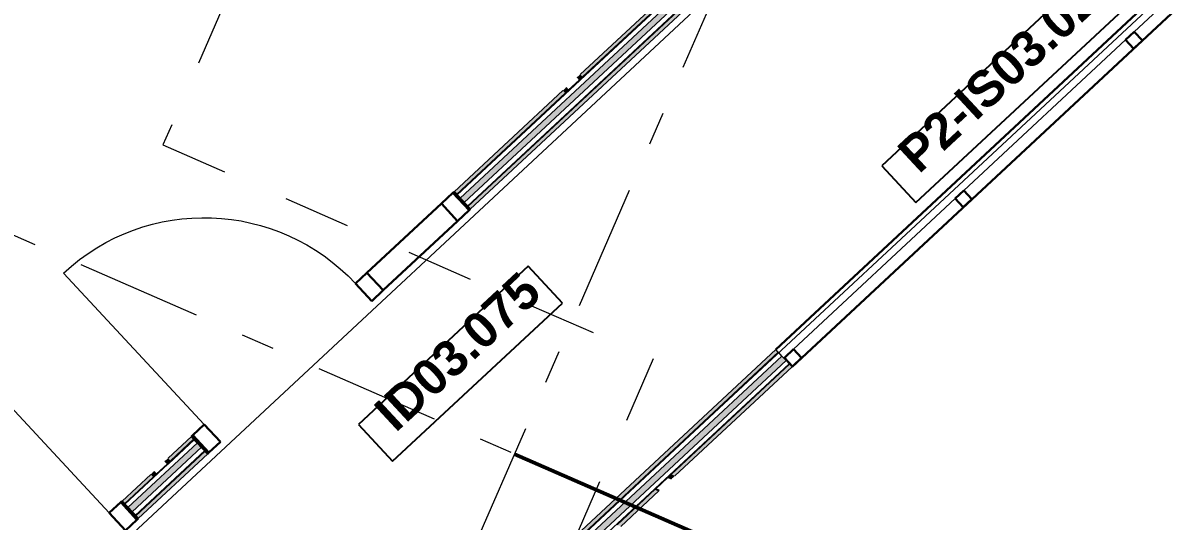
# Model space of a CAD drawing. Header units: millimetres. Extents: x -50172 to 162135, y -142603 to 4572.
# Drawn here: x -22961 to -18132, y -27846 to -25751 of the extents above; entities that cross this region are included whole.
import ezdxf
from ezdxf.enums import TextEntityAlignment as Align

# ---------------------------------------------------------------- set-up
doc = ezdxf.new("R2010")
doc.units = ezdxf.units.MM
doc.header["$MEASUREMENT"] = 0
doc.linetypes.add('Dashed', pattern=[564.444447, 282.222223, -282.222223])
doc.linetypes.add('Double Dashed', pattern=[1093.611073, 529.166651, -211.666656, 141.111112, -211.666656])
for name, color, linetype in [('A-95-MC_Marker_Section_P2.Marker', 7, 'Continuous'), ('New_A-05-M_Gross_Int_Circulation', 7, 'Continuous'), ('New_A-15-MG_Structural_Grid_Phase_2', 7, 'Continuous'), ('New_A-25-M_Wall_Int', 7, 'Continuous'), ('New_ArchiCAD Door Markers', 7, 'Continuous'), ('New_ArchiCAD Doors', 7, 'Continuous'), ('New_ArchiCAD Window Markers', 7, 'Continuous'), ('New_ArchiCAD Windows', 7, 'Continuous')]:
    doc.layers.add(name, color=color, linetype=linetype)
for name, color, linetype, lineweight in [('A-95-MC_Marker_Section_P2.Marker_Pen_No__1', 7, 'Continuous', 13), ('New_A-25-M_Wall_Int_Pen_No__1', 7, 'Continuous', 13), ('New_A-95-P_Drawing_Pen_No__156', 5, 'Continuous', 50), ('New_ArchiCAD Door Markers_Pen_No__1', 7, 'Continuous', 13), ('New_ArchiCAD Door Markers_Pen_No__5', 7, 'Continuous', 25), ('New_ArchiCAD Doors_Pen_No__1', 7, 'Continuous', 13), ('New_ArchiCAD Window Markers_Pen_No__1', 7, 'Continuous', 13), ('New_ArchiCAD Window Markers_Pen_No__5', 7, 'Continuous', 25), ('New_ArchiCAD Windows_Pen_No__1', 7, 'Continuous', 13), ('New_ArchiCAD Windows_Pen_No__83', 8, 'Continuous', 20), ('New_ArchiCAD Zone Stamps_Pen_No__6', 7, 'Continuous', 35)]:
    doc.layers.add(name, color=color, linetype=linetype, lineweight=lineweight)
for name, color, linetype, lineweight, true_color in [('New_A-05-M_Gross_Int_Circulation_Pen_No__74', 7, 'Continuous', 20, 0x606060), ('New_A-05-M_Gross_Int_Plant_Pen_No__74', 7, 'Continuous', 20, 0x606060), ('New_A-15-MG_Structural_Grid_Phase_2_Pen_No__222', 7, 'Continuous', 13, 0x65af33), ('New_A-25-M_Wall_Int_Pen_No__107', 7, 'Continuous', 15, 0xa6a6a6), ('New_ArchiCAD Doors_Pen_No__43', 7, 'Continuous', 30, 0x444444), ('New_ArchiCAD Doors_Pen_No__63', 7, 'Continuous', 20, 0x606060), ('New_ArchiCAD Windows_Pen_No__23', 7, 'Continuous', 30, 0x2a2a2a), ('New_ArchiCAD Windows_Pen_No__43', 7, 'Continuous', 30, 0x444444)]:
    doc.layers.add(name, color=color, linetype=linetype, lineweight=lineweight, true_color=true_color)
doc.styles.add('GENERATED_STYLE_1', font='')
doc.styles.add('GENERATED_STYLE_2', font='')
doc.styles.add('GENERATED_STYLE_3', font='')
doc.styles.add('GENERATED_STYLE_4', font='')
doc.styles.get('GENERATED_STYLE_1').set_extended_font_data('Arial', bold=True)
doc.styles.get('GENERATED_STYLE_2').set_extended_font_data('Swis721 BT', bold=True)
doc.styles.get('GENERATED_STYLE_3').set_extended_font_data('Arial')
doc.styles.get('GENERATED_STYLE_4').set_extended_font_data('Swis721 BT')
doc.linetypes.add('Double Slash', pattern='A,0,[1,EC-MA-00-03-DR-A-00372 Phase 2 Lecture Theatre Third floor GA-S2-P171.Shx,S=15.679012,R=0,X=0,Y=0],-1975.555563,0', length=1975.555563)

# ---------------------------------------------------------------- blocks, each defined once
blk = doc.blocks.new('Corridor 02-Third_INB 3152_2_1', base_point=(-27291.1, -30973.4))
at = {"layer": 'New_A-05-M_Gross_Int_Circulation_Pen_No__74', "linetype": 'Continuous'}
for p, q in [((-6645.4, -13146), (-25292.6, -30497.4)), ((-24435.4, -31464.6), (-5754.5, -14103.4))]:
    blk.add_line(p, q, dxfattribs=at)
at = {"layer": 'New_ArchiCAD Zone Stamps_Pen_No__6'}
for tag, height, style, p in [('ROOM_NAME', 250, 'GENERATED_STYLE_1', (-28123.9, -29413.8)), ('zoneNameLine2', 250, 'GENERATED_STYLE_1', (-28312.4, -29846)), ('ROOM_NUMBER', 200, 'GENERATED_STYLE_3', (-28500.8, -30266.7)), ('measuredAreaCode', 200, 'GENERATED_STYLE_3', (-28657.8, -30626.8)), ('ROOM_HOLES_PRM', 200, 'GENERATED_STYLE_3', (-28350.4, -30760.8)), ('DUMMY_649', 200, 'GENERATED_STYLE_3', (-27721.3, -31035.2)), ('DUMMY_650', 133.3, 'GENERATED_STYLE_3', (-27442, -31141.7))]:
    blk.add_attdef(tag, text='', height=height, rotation=336.4404, dxfattribs=dict(at, style=style)).set_placement(p, align=Align.TOP_LEFT)
blk = doc.blocks.new('*X326')
at = {"layer": 'New_A-25-M_Wall_Int_Pen_No__107', "linetype": 'Continuous'}
blk.add_hatch(color=256, dxfattribs=at).paths.add_polyline_path([(-19765.7, -27152.1), (-21912.4, -29149.7), (-21895.3, -29168), (-19748.7, -27170.4), (-19757.5, -27160.9)])
blk = doc.blocks.new('Horizontal Multi-Sash Window 19')
at = {"layer": 'New_ArchiCAD Windows_Pen_No__1', "linetype": 'Continuous'}
for p, q in [((-1500, -13), (-1500, 0)), ((1500, -13), (1500, 0)), ((-1500, -32), (-1500, -13)), ((-1500, -35), (-1500, -32)), ((-1500, -50), (-1500, -35)), ((1500, -32), (1500, -13)), ((1500, -35), (1500, -32)), ((1500, -50), (1500, -35))]:
    blk.add_line(p, q, dxfattribs=at)
at = {"layer": 'New_ArchiCAD Windows_Pen_No__23', "linetype": 'Continuous'}
for p, q in [((-1500, 50), (1500, 50)), ((-1500, -50), (1500, -50))]:
    blk.add_line(p, q, dxfattribs=at)
at = {"layer": 'New_ArchiCAD Windows_Pen_No__43', "linetype": 'Continuous'}
for p, q in [((-1500, 0), (-1495, 0)), ((-1495, 0), (-1445, 0)), ((-1445, 0), (-1445, -50)), ((-515, -50), (-515, 0)), ((-515, 0), (-490, 0)), ((-490, 0), (-465, 0)), ((-465, 0), (-465, -50)), ((465, -50), (465, 0)), ((465, 0), (490, 0)), ((490, 0), (515, 0)), ((515, 0), (515, -50)), ((1445, -50), (1445, 0)), ((1445, 0), (1495, 0)), ((1495, 0), (1500, 0)), ((-1495, -50), (-1500, -50)), ((-1445, -50), (-1495, -50)), ((-490, -50), (-515, -50)), ((-465, -50), (-490, -50)), ((490, -50), (465, -50)), ((515, -50), (490, -50)), ((1495, -50), (1445, -50)), ((1500, -50), (1495, -50))]:
    blk.add_line(p, q, dxfattribs=at)
at = {"layer": 'New_ArchiCAD Windows_Pen_No__83', "linetype": 'Continuous'}
for p, q in [((-1495, -50), (-1495, 0)), ((-1445, 0), (-515, 0)), ((-465, 0), (465, 0)), ((515, 0), (1445, 0)), ((1495, -50), (1495, 0)), ((-515, -50), (-1445, -50)), ((465, -50), (-465, -50)), ((1445, -50), (515, -50))]:
    blk.add_line(p, q, dxfattribs=at)
blk = doc.blocks.new('Window Stamp 18_8')
at = {"layer": 'New_ArchiCAD Window Markers_Pen_No__5', "linetype": 'Continuous'}
for p, q in [((647.5, -150), (-647.5, -150)), ((-647.5, -150), (-647.5, -361.8)), ((647.5, -150), (-647.5, -150)), ((647.5, -361.8), (647.5, -150)), ((-647.5, -361.8), (647.5, -361.8))]:
    blk.add_line(p, q, dxfattribs=at)
at = {"layer": 'New_ArchiCAD Window Markers_Pen_No__1', "style": 'GENERATED_STYLE_2'}
blk.add_attdef('AC_WIDO_ID', text='', height=150, rotation=180, dxfattribs=at).set_placement((588.7, -105.4), align=Align.BOTTOM_LEFT)
blk = doc.blocks.new('Wall_26_1', base_point=(-1115.1, -9881.6))
at = {"layer": 'New_A-25-M_Wall_Int_Pen_No__107', "linetype": 'Continuous'}
for points in [[(-19791.6, -27124.3), (-21938.3, -29121.9), (-21928, -29132.9), (-19781.3, -27135.3)], [(-19733.7, -27186.5), (-20231.2, -27649.5), (-20216.2, -27656.1), (-19723.4, -27197.5)], [(-20228.2, -27667.2), (-20216.2, -27656.1), (-20231.2, -27649.5), (-20243.2, -27660.7)], [(-20444.5, -27868.5), (-20284.1, -27719.2), (-20299.1, -27712.7), (-20459.5, -27861.9)]]:
    blk.add_hatch(color=256, dxfattribs=at).paths.add_polyline_path(points)
at = {"layer": 'New_A-25-M_Wall_Int_Pen_No__107', "linetype": 'Continuous', "lineweight": 0, "true_color": 0x535353}
for points in [[(-21928, -29132.9), (-21926, -29135.1), (-19779.3, -27137.5), (-19781.3, -27135.3)], [(-19735.7, -27184.3), (-20299.7, -27709.1), (-20296.7, -27710.4), (-19733.7, -27186.5)], [(-20230.6, -27669.4), (-20228.2, -27667.2), (-20243.2, -27660.7), (-20245.6, -27662.9)], [(-20513, -27911.7), (-20299.1, -27712.7), (-20302.1, -27711.4), (-20516, -27910.4)], [(-20299.1, -27712.7), (-20296.7, -27710.4), (-20299.7, -27709.1), (-20302.1, -27711.4)], [(-20284.1, -27719.2), (-20281.7, -27717), (-20296.7, -27710.4), (-20299.1, -27712.7)]]:
    blk.add_hatch(color=251, dxfattribs=at).paths.add_polyline_path(points)
at = {"layer": 'New_A-25-M_Wall_Int_Pen_No__1', "linetype": 'Continuous'}
for p, q in [((-19781.3, -27135.3), (-21928, -29132.9)), ((-19779.3, -27137.5), (-21926, -29135.1)), ((-19781.3, -27135.3), (-19791.6, -27124.3)), ((-19779.3, -27137.5), (-19781.3, -27135.3)), ((-19765.7, -27152.1), (-19779.3, -27137.5)), ((-19765.7, -27152.1), (-21912.4, -29149.7)), ((-19748.7, -27170.4), (-21895.3, -29168)), ((-19735.7, -27184.3), (-20299.7, -27709.1)), ((-19733.7, -27186.5), (-20231.2, -27649.5)), ((-19757.5, -27160.9), (-19765.7, -27152.1)), ((-19748.7, -27170.4), (-19757.5, -27160.9)), ((-19735.7, -27184.3), (-19748.7, -27170.4)), ((-19733.7, -27186.5), (-19735.7, -27184.3)), ((-19723.4, -27197.5), (-19733.7, -27186.5)), ((-20245.6, -27662.9), (-20296.7, -27710.4)), ((-20230.6, -27669.4), (-20245.6, -27662.9)), ((-20231.2, -27649.5), (-20243.2, -27660.7)), ((-20228.2, -27667.2), (-20243.2, -27660.7)), ((-20302.1, -27711.4), (-20516, -27910.4)), ((-20299.1, -27712.7), (-20459.5, -27861.9)), ((-20299.7, -27709.1), (-20302.1, -27711.4)), ((-20299.1, -27712.7), (-20284.1, -27719.2)), ((-20281.7, -27717), (-20296.7, -27710.4))]:
    blk.add_line(p, q, dxfattribs=at)
at = {"layer": 'New_A-25-M_Wall_Int_Pen_No__1', "linetype": 'Continuous', "flags": 128}
for points in [[(-19791.6, -27124.3), (-21938.3, -29121.9)], [(-20216.2, -27656.1), (-19723.4, -27197.5)], [(-20444.5, -27868.5), (-20284.1, -27719.2)]]:
    blk.add_lwpolyline(points, dxfattribs=at)
at = {"layer": 'New_A-25-M_Wall_Int', "color": 250, "lineweight": 50, "true_color": 0x2a2a2a}
blk.add_blockref('*X326', (0, 0), dxfattribs=at)
at = {"layer": 'New_ArchiCAD Window Markers'}
ref = blk.add_blockref('Window Stamp 18_8', (-18625.3, -26175.7), dxfattribs=dict(at, rotation=222.9395604774693))
ref.add_attrib('AC_WIDO_ID', 'P2-IS03.026', dxfattribs={"layer": 'New_ArchiCAD Window Markers_Pen_No__1', "color": 7, "height": 150, "rotation": 42.9396, "style": 'GENERATED_STYLE_2'}).set_placement((-19158.5, -26422.3), align=Align.BOTTOM_LEFT)
at = {"layer": 'New_ArchiCAD Windows', "color": 251, "linetype": 'Continuous', "lineweight": 20, "true_color": 0x606060, "zscale": 1000, "rotation": 42.93956047746932}
blk.add_blockref('Horizontal Multi-Sash Window 19', (-18659.4, -26139.1), dxfattribs=at)
blk = doc.blocks.new('*X367')
at = {"layer": 'New_A-25-M_Wall_Int_Pen_No__107', "linetype": 'Continuous'}
blk.add_hatch(color=256, dxfattribs=at).paths.add_polyline_path([(-22519.2, -27789.4), (-22502.2, -27807.7), (-22209.4, -27535.2), (-22226.4, -27516.9)])
blk = doc.blocks.new('*X368')
at = {"layer": 'New_A-25-M_Wall_Int_Pen_No__107', "linetype": 'Continuous'}
blk.add_hatch(color=256, dxfattribs=at).paths.add_polyline_path([(-20147.3, -25582.3), (-21121, -26488.3), (-21103.9, -26506.6), (-20130.3, -25600.6)])
blk = doc.blocks.new('Door with Sidelight on Side 2 19_4')
at = {"layer": 'New_ArchiCAD Doors_Pen_No__1', "linetype": 'Continuous'}
for p, q in [((-755, 0), (-755, -15)), ((755, 0), (755, -15)), ((-755, -15), (-755, -18)), ((-755, -18), (-755, -37)), ((-755, -37), (-755, -62)), ((755, -15), (755, -18)), ((755, -18), (755, -37)), ((755, -37), (755, -62)), ((-755, -62), (-755, -82)), ((-755, -82), (-755, -85)), ((-755, -85), (-755, -100)), ((755, -62), (755, -82)), ((755, -82), (755, -85)), ((755, -85), (755, -100))]:
    blk.add_line(p, q, dxfattribs=at)
at = {"layer": 'New_ArchiCAD Doors_Pen_No__43', "linetype": 'Continuous'}
for p, q in [((-748, 0), (-755, 0)), ((-755, 0), (-755, -100)), ((-682, 0), (-748, 0)), ((-748, 0), (-748, -100)), ((-254, 0), (-682, 0)), ((-682, 0), (-682, -100)), ((-682, -100), (-682, 0)), ((-254, -100), (-254, 0)), ((-188, 0), (-254, 0)), ((-254, 0), (-254, -100)), ((-188, -100), (-188, 0)), ((748, 0), (682, 0)), ((682, 0), (682, -100)), ((748, 0), (755, 0)), ((748, -100), (748, 0)), ((755, 0), (755, -100)), ((-748, -100), (-755, -100)), ((-748, -100), (-682, -100)), ((-682, -100), (-254, -100)), ((-254, -100), (-188, -100)), ((682, -100), (748, -100)), ((748, -100), (755, -100))]:
    blk.add_line(p, q, dxfattribs=at)
at = {"layer": 'New_ArchiCAD Doors_Pen_No__63', "linetype": 'Continuous'}
blk.add_line((682, 0), (682, 870), dxfattribs=at)
blk.add_arc((682, 0), 870, 90, 180, dxfattribs=at)
blk = doc.blocks.new('Door Stamp 17_19')
at = {"layer": 'New_ArchiCAD Door Markers_Pen_No__5', "linetype": 'Continuous'}
for p, q in [((770.5, -441.9), (-206.6, -441.9)), ((-206.6, -441.9), (-206.6, -653.7)), ((770.5, -653.7), (770.5, -441.9)), ((-206.6, -653.7), (770.5, -653.7)), ((-206.6, -653.7), (770.5, -653.7))]:
    blk.add_line(p, q, dxfattribs=at)
at = {"layer": 'New_ArchiCAD Door Markers_Pen_No__1', "style": 'GENERATED_STYLE_2'}
blk.add_attdef('AC_WIDO_ID', text='', height=150, dxfattribs=at).set_placement((-147.8, -609.1), align=Align.BOTTOM_LEFT)
blk = doc.blocks.new('Wall_36_1', base_point=(-25323.7, -30348.4))
at = {"layer": 'New_A-25-M_Wall_Int_Pen_No__107', "linetype": 'Continuous', "lineweight": 0, "true_color": 0x535353}
for points in [[(-20162.3, -25566.2), (-20616.2, -25988.5), (-20614.1, -25990.7), (-20160.2, -25568.4)], [(-20116.6, -25615.2), (-21090.3, -26521.3), (-21088.3, -26523.5), (-20114.6, -25617.4)], [(-20626.4, -25977.6), (-20628.6, -25979.6), (-20618.4, -25990.6), (-20616.2, -25988.5)], [(-20618.4, -25990.6), (-21135.9, -26472.2), (-21133.9, -26474.4), (-20616.3, -25992.8)], [(-20675.4, -26023.2), (-20677.6, -26025.2), (-20667.4, -26036.2), (-20665.2, -26034.2)], [(-20616.2, -25988.5), (-20618.4, -25990.6), (-20616.3, -25992.8), (-20614.1, -25990.7)], [(-22351.2, -27603), (-22349.2, -27605.2), (-22239.4, -27503), (-22241.4, -27500.8)], [(-22488.6, -27822.4), (-22486.5, -27824.6), (-22193.7, -27552.1), (-22195.8, -27549.9)], [(-22353.4, -27605.1), (-22534.2, -27773.3), (-22532.2, -27775.5), (-22351.4, -27607.3)], [(-22361.4, -27592), (-22363.6, -27594.1), (-22353.4, -27605.1), (-22351.2, -27603)], [(-22351.2, -27603), (-22353.4, -27605.1), (-22351.4, -27607.3), (-22349.2, -27605.2)], [(-22410.5, -27637.7), (-22412.7, -27639.7), (-22402.5, -27650.7), (-22400.3, -27648.7)]]:
    blk.add_hatch(color=251, dxfattribs=at).paths.add_polyline_path(points)
at = {"layer": 'New_A-25-M_Wall_Int_Pen_No__107', "linetype": 'Continuous'}
for points in [[(-20172.5, -25555.2), (-20615.4, -25967.3), (-20605.2, -25978.3), (-20162.3, -25566.2)], [(-21088.3, -26523.5), (-21078, -26534.4), (-20104.4, -25628.4), (-20114.6, -25617.4)], [(-20615.4, -25967.3), (-20626.4, -25977.6), (-20616.2, -25988.5), (-20605.2, -25978.3)], [(-20677.6, -26025.2), (-20688.6, -26035.5), (-20678.4, -26046.4), (-20667.4, -26036.2)], [(-21146.2, -26461.2), (-21135.9, -26472.2), (-20678.4, -26046.4), (-20688.6, -26035.5)], [(-22251.6, -27489.9), (-22350.4, -27581.8), (-22340.2, -27592.8), (-22241.4, -27500.8)], [(-22486.5, -27824.6), (-22476.3, -27835.6), (-22183.5, -27563.1), (-22193.7, -27552.1)], [(-22350.4, -27581.8), (-22361.4, -27592), (-22351.2, -27603), (-22340.2, -27592.8)], [(-22423.7, -27649.9), (-22544.4, -27762.3), (-22534.2, -27773.3), (-22413.4, -27660.9)], [(-22412.7, -27639.7), (-22423.7, -27649.9), (-22413.4, -27660.9), (-22402.5, -27650.7)]]:
    blk.add_hatch(color=256, dxfattribs=at).paths.add_polyline_path(points)
at = {"layer": 'New_A-25-M_Wall_Int_Pen_No__1', "linetype": 'Continuous'}
for p, q in [((-21121, -26488.3), (-20147.3, -25582.3)), ((-20614.1, -25990.7), (-20160.2, -25568.4)), ((-20605.2, -25978.3), (-20162.3, -25566.2)), ((-21103.9, -26506.6), (-20130.3, -25600.6)), ((-21090.3, -26521.3), (-20116.6, -25615.2)), ((-21088.3, -26523.5), (-20114.6, -25617.4)), ((-20628.6, -25979.6), (-20618.4, -25990.6)), ((-20616.2, -25988.5), (-20626.4, -25977.6)), ((-20616.2, -25988.5), (-20605.2, -25978.3)), ((-21133.9, -26474.4), (-20616.3, -25992.8)), ((-20677.6, -26025.2), (-20667.4, -26036.2)), ((-20675.4, -26023.2), (-20665.2, -26034.2)), ((-20665.2, -26034.2), (-20618.4, -25990.6)), ((-20616.3, -25992.8), (-20614.1, -25990.7)), ((-21135.9, -26472.2), (-20678.4, -26046.4)), ((-20678.4, -26046.4), (-20667.4, -26036.2)), ((-21146.2, -26461.2), (-21135.9, -26472.2)), ((-21135.9, -26472.2), (-21133.9, -26474.4)), ((-21133.9, -26474.4), (-21121, -26488.3)), ((-21121, -26488.3), (-21103.9, -26506.6)), ((-21103.9, -26506.6), (-21090.3, -26521.3)), ((-21090.3, -26521.3), (-21088.3, -26523.5)), ((-21088.3, -26523.5), (-21078, -26534.4)), ((-22519.2, -27789.4), (-22226.4, -27516.9)), ((-22349.2, -27605.2), (-22239.4, -27503)), ((-22340.2, -27592.8), (-22241.4, -27500.8)), ((-22251.6, -27489.9), (-22241.4, -27500.8)), ((-22241.4, -27500.8), (-22239.4, -27503)), ((-22239.4, -27503), (-22226.4, -27516.9)), ((-22226.4, -27516.9), (-22209.4, -27535.2)), ((-22502.2, -27807.7), (-22209.4, -27535.2)), ((-22488.6, -27822.4), (-22195.8, -27549.9)), ((-22486.5, -27824.6), (-22193.7, -27552.1)), ((-22209.4, -27535.2), (-22195.8, -27549.9)), ((-22195.8, -27549.9), (-22193.7, -27552.1)), ((-22193.7, -27552.1), (-22183.5, -27563.1)), ((-22532.2, -27775.5), (-22351.4, -27607.3)), ((-22400.3, -27648.7), (-22353.4, -27605.1)), ((-22363.6, -27594.1), (-22353.4, -27605.1)), ((-22351.2, -27603), (-22361.4, -27592)), ((-22351.4, -27607.3), (-22349.2, -27605.2)), ((-22351.2, -27603), (-22340.2, -27592.8)), ((-22534.2, -27773.3), (-22413.4, -27660.9)), ((-22413.4, -27660.9), (-22402.5, -27650.7)), ((-22412.7, -27639.7), (-22402.5, -27650.7)), ((-22410.5, -27637.7), (-22400.3, -27648.7)), ((-22544.4, -27762.3), (-22534.2, -27773.3)), ((-22534.2, -27773.3), (-22532.2, -27775.5)), ((-22532.2, -27775.5), (-22519.2, -27789.4)), ((-22519.2, -27789.4), (-22502.2, -27807.7)), ((-22502.2, -27807.7), (-22488.6, -27822.4)), ((-22488.6, -27822.4), (-22486.5, -27824.6)), ((-22486.5, -27824.6), (-22476.3, -27835.6))]:
    blk.add_line(p, q, dxfattribs=at)
at = {"layer": 'New_A-25-M_Wall_Int_Pen_No__1', "linetype": 'Continuous', "flags": 128}
for points in [[(-20172.5, -25555.2), (-20615.4, -25967.3)], [(-21078, -26534.4), (-20104.4, -25628.4)], [(-20688.6, -26035.5), (-21146.2, -26461.2)], [(-22251.6, -27489.9), (-22350.4, -27581.8)], [(-22476.3, -27835.6), (-22183.5, -27563.1)], [(-22423.7, -27649.9), (-22544.4, -27762.3)]]:
    blk.add_lwpolyline(points, dxfattribs=at)
at = {"layer": 'New_A-25-M_Wall_Int', "color": 250, "lineweight": 50, "true_color": 0x2a2a2a}
for name in ['*X368', '*X367']:
    blk.add_blockref(name, (0, 0), dxfattribs=at)
at = {"layer": 'New_ArchiCAD Door Markers'}
ref = blk.add_blockref('Door Stamp 17_19', (-21698.9, -26975.5), dxfattribs=dict(at, rotation=42.93845664641172))
ref.add_attrib('AC_WIDO_ID', 'ID03.075', dxfattribs={"layer": 'New_ArchiCAD Door Markers_Pen_No__1', "color": 7, "height": 150, "rotation": 42.9385, "style": 'GENERATED_STYLE_2'}).set_placement((-21361.8, -27510.2), align=Align.BOTTOM_LEFT)
at = {"layer": 'New_ArchiCAD Doors', "color": 251, "linetype": 'Continuous', "lineweight": 20, "true_color": 0x606060, "xscale": -1, "zscale": 1000, "rotation": 42.93845664641172}
blk.add_blockref('Door with Sidelight on Side 2 19_4', (-21698.9, -26975.5), dxfattribs=at)
at = {"layer": 'New_ArchiCAD Doors', "color": 251, "linetype": 'Continuous', "lineweight": 20, "true_color": 0x606060, "zscale": 1000, "rotation": 42.93845664641172}
blk.add_blockref('Door with Sidelight on Side 2 19_4', (-23097.2, -28276.7), dxfattribs=at)
blk = doc.blocks.new('Standard grid marker_29')
at = {"layer": 'New_A-15-MG_Structural_Grid_Phase_2_Pen_No__222', "linetype": 'Double Dashed'}
blk.add_line((705.1, 0), (54601, 0), dxfattribs=at)
at = {"layer": 'New_A-15-MG_Structural_Grid_Phase_2_Pen_No__222', "style": 'GENERATED_STYLE_4'}
for tag, p in [('AC_MarkerText_1_0', (-500, 43.4)), ('AC_MarkerText_1_1', (55806.1, 43.4))]:
    blk.add_attdef(tag, text='', height=350, rotation=180, dxfattribs=at).set_placement(p, align=Align.MIDDLE_CENTER)
blk = doc.blocks.new('Standard grid marker_36')
at = {"layer": 'New_A-15-MG_Structural_Grid_Phase_2_Pen_No__222', "linetype": 'Double Dashed'}
blk.add_line((18746, 0), (39496.4, 0), dxfattribs=at)
at = {"layer": 'New_A-15-MG_Structural_Grid_Phase_2_Pen_No__222', "style": 'GENERATED_STYLE_4'}
for tag, p in [('AC_MarkerText_1_0', (-500, 41.2)), ('AC_MarkerText_1_1', (58742.4, 41.2))]:
    blk.add_attdef(tag, text='', height=350, rotation=270, dxfattribs=at).set_placement(p, align=Align.MIDDLE_CENTER)
blk = doc.blocks.new('Cutting Plane_6_1', base_point=(-15692.4, -10945.9))
at = {"layer": 'A-95-MC_Marker_Section_P2.Marker_Pen_No__1', "linetype": 'Dashed'}
for p, q in [((-15792.3, -11175), (-22371.9, -26264.1)), ((-22371.9, -26264.1), (-20307.7, -27164.2)), ((-20307.7, -27164.2), (-38549.4, -68998.4))]:
    blk.add_line(p, q, dxfattribs=at)

msp = doc.modelspace()

# ---------------------------------------------------------------- linework, layer by layer
at = {"layer": 'New_A-05-M_Gross_Int_Plant_Pen_No__74', "linetype": 'Continuous'}
msp.add_line((-20271.5, -27829.1), (-9398.8, -32570.2), dxfattribs=at)
at = {"layer": 'New_A-95-P_Drawing_Pen_No__156', "linetype": 'Double Slash', "flags": 128}
msp.add_lwpolyline([(-9395.1, -32577.2), (-20891.3, -27564.3)], dxfattribs=at)

# ---------------------------------------------------------------- block references
at = {"layer": 'A-95-MC_Marker_Section_P2.Marker'}
msp.add_blockref('Cutting Plane_6_1', (-15692.4, -10945.9), dxfattribs=at)
at = {"layer": 'New_A-05-M_Gross_Int_Circulation', "linetype": 'Continuous'}
msp.add_blockref('Corridor 02-Third_INB 3152_2_1', (-27291.1, -30973.4), dxfattribs=at)
at = {"layer": 'New_A-15-MG_Structural_Grid_Phase_2', "color": 8, "linetype": 'Continuous', "lineweight": 15, "zscale": 1000}
for name, p, rotation in [('Standard grid marker_36', (-30734.1, -50137), 66.44041158399293), ('Standard grid marker_29', (21520.4, -46057.9), 156.4404115839929)]:
    msp.add_blockref(name, p, dxfattribs=dict(at, rotation=rotation))
at = {"layer": 'New_A-25-M_Wall_Int', "color": 250, "lineweight": 50, "true_color": 0x2a2a2a}
for name, p in [('Wall_36_1', (-25323.7, -30348.4)), ('Wall_26_1', (-1115.1, -9881.6))]:
    msp.add_blockref(name, p, dxfattribs=at)

doc.saveas('drawing.dxf')
